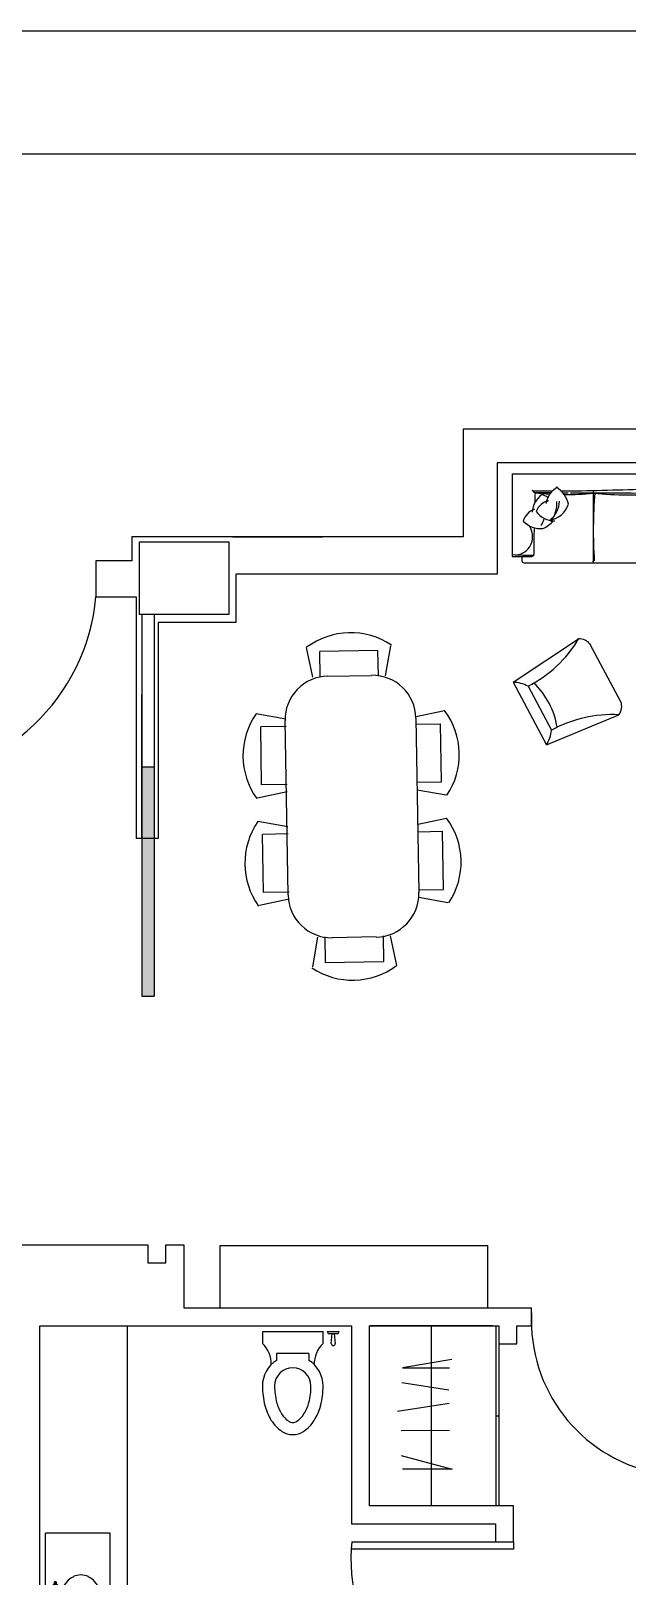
# Model space of a CAD drawing. Header units: millimetres. Extents: x 2377 to 4712, y -254 to 3188.
# Drawn here: x 3053.9 to 3126.7, y 1405.5 to 1594.2 of the extents above; entities that cross this region are included whole.
import ezdxf

# ---------------------------------------------------------------- set-up
doc = ezdxf.new("R2010")
doc.units = ezdxf.units.MM
doc.set_wipeout_variables(frame=1)
doc.layers.add('Mobiliario', color=254, linetype='Continuous')

# ---------------------------------------------------------------- blocks, each defined once
blk = doc.blocks.new('sl06-3')
blk.add_wipeout([(-1.097, 0), (-1.097, -0.785), (-1.004, -0.785), (-1.004, -0.826), (-0.998, -0.841), (-0.984, -0.846), (0.984, -0.846), (0.998, -0.841), (1.004, -0.826), (1.004, -0.785), (1.097, -0.785), (1.097, 0)])
for p, q in [((-1.097, 0), (0.187, 0)), ((-1.097, 0), (-1.097, -0.785)), ((1.097, 0), (0.187, 0)), ((1.097, 0), (1.097, -0.785)), ((-0.325, -0.163), (-0.325, -0.835)), ((0.325, -0.163), (0.325, -0.835)), ((-1.097, -0.785), (-0.911, -0.785)), ((-1.004, -0.785), (-1.004, -0.826)), ((-0.984, -0.846), (0.984, -0.846)), ((1.097, -0.785), (0.911, -0.785)), ((1.004, -0.785), (1.004, -0.826))]:
    blk.add_line(p, q)
for centre, radius, start, end in [((-0.561, -0.315), 0.216, 118.6365, 171.075), ((-0.832, -0.361), 0.281, 14.6616, 56.5316), ((-0.91, 27.813), 27.977, 270.565, 272.1795), ((0.331, 1.193), 1.348, 262.4802, 263.9065), ((0.044, 1.193), 1.348, 276.0935, 277.5198), ((0.779, 7.538), 7.701, 265.8451, 268.9224), ((0.832, -0.361), 0.281, 123.4684, 165.3384), ((0.561, -0.315), 0.216, 8.925, 61.3635), ((-0.911, -0.194), 0.0345, 350.3176, 84.0619), ((-0.69, -0.375), 0.216, 124.6365, 177.075), ((-0.734, 3.522), 3.685, 267.4551, 270.2867), ((-0.878, -0.16), 0.0199, 180, 270.2728), ((-3.416, -0.176), 2.538, 357.8878, 359.4607), ((-0.835, -7.469), 7.289, 89.1804, 90.3362), ((-0.582, 2.269), 2.466, 263.1189, 266.3413), ((-0.713, -0.421), 0.169, 102.9198, 157.8067), ((-0.909, -0.461), 0.281, 57.5154, 70.1262), ((-0.775, -0.218), 0.226, 277.5785, 341.9977), ((-0.925, -0.236), 0.281, 313.1105, 354.9805), ((-0.952, -0.282), 0.281, 322.0792, 3.9492), ((-0.835, -7.469), 7.289, 87.8611, 88.2702), ((-0.582, 2.269), 2.466, 269.4986, 276.0002), ((-0.253, -43.628), 43.444, 89.3664, 90.3826), ((4.318, -0.535), 4.643, 175.6133, 183.6304), ((0.003, 3.161), 3.361, 264.4086, 275.4919), ((0.423, -7.178), 6.994, 89.0148, 91.5985), ((4.967, -0.535), 4.643, 175.6133, 183.6304), ((0.587, 2.191), 2.389, 264.0009, 270.3979), ((0.775, -0.218), 0.226, 198.0023, 262.4215), ((0.835, -7.469), 7.289, 91.7298, 92.1389), ((0.925, -0.236), 0.281, 185.0195, 226.8895), ((0.952, -0.282), 0.281, 176.0508, 217.9208), ((0.734, 3.522), 3.685, 269.7133, 272.5449), ((0.835, -7.469), 7.289, 89.6638, 90.8196), ((0.587, 2.191), 2.389, 273.6594, 276.9846), ((0.713, -0.421), 0.169, 22.1933, 77.0802), ((0.909, -0.461), 0.281, 109.8738, 122.4846), ((0.69, -0.375), 0.216, 2.925, 55.3635), ((0.911, -0.194), 0.0345, 95.9381, 189.6824), ((3.416, -0.176), 2.538, 180.5393, 182.1122), ((0.878, -0.16), 0.0199, 269.7272, 0), ((-0.83, -0.496), 0.169, 108.9198, 163.8067), ((-0.691, -0.225), 0.222, 216.585, 270.1295), ((-1.063, -0.35), 0.281, 329.6739, 345.032), ((0.691, -0.225), 0.222, 269.8705, 323.415), ((1.063, -0.35), 0.281, 194.968, 210.3261), ((0.83, -0.496), 0.169, 16.1933, 71.0802), ((-1.081, -0.596), 0.179, 285.638, 32.2993), ((-0.828, -0.299), 0.222, 222.585, 276.1295), ((6.398, -0.722), 7.289, 178.3493, 180.3362), ((-0.886, -0.309), 0.226, 291.1732, 322.6277), ((0.886, -0.309), 0.226, 217.3723, 248.8268), ((0.828, -0.299), 0.222, 263.8705, 317.415), ((-6.398, -0.722), 7.289, 359.6638, 1.6507), ((1.081, -0.596), 0.179, 147.7007, 254.362), ((-0.927, 1.876), 2.649, 266.4089, 270.8584), ((-0.984, -0.826), 0.0199, 180, 270), ((-0.911, -0.765), 0.0199, 270, 0.2728), ((0.927, 1.876), 2.649, 269.1416, 273.5911), ((0.911, -0.765), 0.0199, 179.7272, 270), ((0.984, -0.826), 0.0199, 270, 0)]:
    blk.add_arc(centre, radius, start, end)
for p in [(-0.325, -0.835), (0.325, -0.835)]:
    blk.add_point(p)
blk = doc.blocks.new('sl06-1')
blk.add_wipeout([(0, -0.313), (0, 0.313), (0.691, 0.38), (0.722, 0.361), (0.74, 0.342), (0.75, 0.32), (0.76, 0.288), (0.76, -0.288), (0.751, -0.319), (0.736, -0.346), (0.712, -0.367), (0.691, -0.38)])
at = {"linetype": 'ByBlock'}
for p, q in [((0, 0.313), (0.691, 0.38)), ((0, 0.313), (0, -0.313)), ((0.76, -0.288), (0.76, 0.288)), ((0.1, 0.221), (0.1, -0.221)), ((0, -0.313), (0.691, -0.38))]:
    blk.add_line(p, q, dxfattribs=at)
for centre, radius, start, end in [((-0.146, 0.053), 0.298, 34.1973, 60.6083), ((0.114, 1.345), 1.125, 269.3185, 300.8671), ((0.643, 0.272), 0.118, 7.6143, 66.1255), ((-0.478, 0), 0.673, 340.7839, 19.2161), ((-0.146, -0.053), 0.298, 299.3917, 325.8027), ((0.114, -1.345), 1.125, 59.1329, 90.6815), ((0.643, -0.272), 0.118, 293.8745, 352.3857)]:
    blk.add_arc(centre, radius, start, end, dxfattribs=at)
blk = doc.blocks.new('bn04-7')
for p, q in [((0, 0), (0, -0.147)), ((-0.6, 0), (0.6, 0)), ((-0.6, -0.6), (-0.6, 0)), ((-0.058, -0.092), (-0.151, -0.092)), ((-0.122, -0.087), (-0.112, -0.087)), ((-0.122, -0.098), (-0.112, -0.098)), ((-0.1, -0.148), (-0.1, -0.045)), ((-0.033, -0.08), (-0.02, -0.271)), ((0.034, -0.086), (0.02, -0.271)), ((0.058, -0.092), (0.151, -0.092)), ((0.1, -0.148), (0.1, -0.045)), ((0.122, -0.087), (0.112, -0.087)), ((0.122, -0.098), (0.112, -0.098)), ((0.6, -0.6), (0.6, 0)), ((-0.005, -0.286), (0.005, -0.286)), ((-0.6, -0.6), (0.6, -0.6))]:
    blk.add_line(p, q)
for centre, radius in [((-0.1, -0.092), 0.0118), ((0.1, -0.092), 0.0118), ((0, -0.328), 0.03), ((0, -0.328), 0.02)]:
    blk.add_circle(centre, radius)
for centre, radius, start, end in [((-0.142, -0.092), 0.0118, 39.1354, 320.8646), ((-0.131, -0.083), 0.0025, 219.1354, 256.4029), ((-0.131, -0.101), 0.0025, 103.5971, 140.8646), ((-0.123, -0.049), 0.0381, 256.4029, 272.0458), ((-0.123, -0.136), 0.0381, 87.9542, 103.5971), ((-0.1, -0.092), 0.0299, 191.7173, 168.2827), ((-0.1, -0.092), 0.0235, 194.2864, 165.7136), ((-0.112, -0.084), 0.003, 270, 324.6965), ((-0.112, -0.101), 0.003, 35.3035, 90), ((0.055, -0.103), 0.0911, 153.0547, 165.3672), ((-0.006, -0.094), 0.0379, 104.9144, 122.742), ((0, -0.113), 0.0583, 90, 104.9144), ((0, -0.113), 0.0583, 75.0856, 90), ((0.005, -0.094), 0.0379, 57.258, 75.0856), ((-0.056, -0.103), 0.0911, 14.6328, 26.9453), ((0.025, -0.085), 0.00867, 0, 32.7882), ((0.025, -0.085), 0.00867, 350.3449, 0), ((0.1, -0.092), 0.0299, 11.7173, 348.2827), ((0.1, -0.092), 0.0235, 14.2864, 345.7136), ((0.112, -0.084), 0.003, 215.3035, 270), ((0.112, -0.101), 0.003, 90, 144.6965), ((0.123, -0.049), 0.0381, 267.9542, 283.5971), ((0.123, -0.136), 0.0381, 76.4029, 92.0458), ((0.131, -0.083), 0.0025, 283.5971, 320.8646), ((0.131, -0.101), 0.0025, 39.1354, 76.4029), ((0.142, -0.092), 0.0118, 219.1354, 140.8646), ((-0.055, -0.328), 0.16, 154.2946, 180), ((-0.028, -0.341), 0.189, 130.7108, 154.2946), ((-0.011, -0.361), 0.216, 109.6169, 130.7108), ((0, -0.393), 0.249, 96.5773, 109.6169), ((-0.005, -0.271), 0.015, 180, 270), ((0.005, -0.271), 0.015, 270, 0), ((0, -0.393), 0.249, 70.3831, 83.252), ((0.011, -0.361), 0.216, 49.2892, 70.3831), ((0.028, -0.341), 0.189, 25.7054, 49.2892), ((0.055, -0.328), 0.16, 0, 25.7054), ((-0.055, -0.328), 0.16, 180, 205.7054), ((-0.028, -0.315), 0.189, 205.7054, 229.2892), ((0.028, -0.315), 0.189, 310.7108, 334.2946), ((0.055, -0.328), 0.16, 334.2946, 360), ((-0.011, -0.295), 0.216, 229.2892, 250.3831), ((0, -0.264), 0.249, 250.3831, 270), ((0, -0.264), 0.249, 270, 289.6169), ((0.011, -0.295), 0.216, 289.6169, 310.7108)]:
    blk.add_arc(centre, radius, start, end)
blk = doc.blocks.new('bn34-3')
at = {"linetype": 'ByBlock'}
for p, q in [((-0.1765, 0), (-0.1765, -0.0706)), ((-0.1765, 0), (0.1765, 0)), ((0.1765, -0.0706), (0.1765, 0)), ((0.2, 0), (0.2706, 0)), ((0.2, 0), (0.2059, -0.0118)), ((0.2647, -0.0118), (0.2706, 0)), ((0.2059, -0.0118), (0.2647, -0.0118)), ((0.2235, -0.0706), (0.2294, -0.0118)), ((0.2412, -0.0118), (0.2471, -0.0706)), ((-0.0941, -0.1294), (-0.0941, -0.1684)), ((0.0941, -0.1294), (-0.0941, -0.1294)), ((0.0941, -0.1294), (0.0941, -0.1684))]:
    blk.add_line(p, q, dxfattribs=at)
for centre, radius, start, end in [((-0.2843, -0.1882), 0.1596, 358.33784, 47.48955), ((0.2843, -0.1882), 0.1596, 132.51045, 181.66216), ((0.2353, -0.0706), 0.0118, 180, 0), ((0, -0.3176), 0.1765, 122.23095, 180), ((0, -0.3176), 0.1765, 0, 57.76905), ((0, -0.3176), 0.1059, 0, 180), ((0.2737, -0.3176), 0.4502, 180.00004, 194.51425), ((0.2737, -0.3176), 0.3796, 180.00003, 194.51424), ((-0.2737, -0.3176), 0.3796, 345.48576, 359.99997), ((-0.2737, -0.3176), 0.4502, 345.48575, 359.99996), ((0.1387, -0.3526), 0.3108, 194.51426, 212.00539), ((0.1387, -0.3526), 0.2402, 194.51426, 212.0054), ((-0.1387, -0.3526), 0.2402, 327.9946, 345.48574), ((-0.1387, -0.3526), 0.3108, 327.99461, 345.48574), ((0.0535, -0.4059), 0.2103, 212.00541, 236.46588), ((0.0535, -0.4059), 0.1397, 212.00541, 236.46587), ((0, -0.4866), 0.0428, 236.46596, 269.99998), ((0, -0.4866), 0.0428, 270.00002, 303.53404), ((-0.0535, -0.4059), 0.1397, 303.53413, 327.99459), ((-0.0535, -0.4059), 0.2103, 303.53412, 327.99459), ((0, -0.4866), 0.1134, 236.46593, 269.99995), ((0, -0.4866), 0.1134, 270.00005, 303.53407)]:
    blk.add_arc(centre, radius, start, end, dxfattribs=at)

msp = doc.modelspace()

# ---------------------------------------------------------------- hatches: boundary and pattern name
at = {"transparency": 33554687}
h = msp.add_hatch(color=256, dxfattribs=at)
h.dxf.hatch_style = 1
h.paths.add_polyline_path([(3069.01, 1504.36), (3067.5, 1504.36), (3067.5, 1495.57), (3069.01, 1495.57)])
h = msp.add_hatch(color=256, dxfattribs=at)
h.dxf.hatch_style = 1
h.paths.add_polyline_path([(3069.01, 1495.57), (3067.5, 1495.57), (3067.5, 1476.35), (3069.01, 1476.35)])

# ---------------------------------------------------------------- linework, layer by layer
for p, q in [((2825.51, 1594.22), (3245.51, 1594.22)), ((2840.56, 1579.22), (3236.05, 1579.22)), ((3106.71, 1545.6), (3106.71, 1532.41)), ((3149.4, 1545.6), (3106.71, 1545.6)), ((3110.87, 1541.48), (3110.87, 1527.88)), ((3142.15, 1541.48), (3110.87, 1541.48)), ((3106.71, 1532.41), (3066.28, 1532.41)), ((3066.28, 1532.41), (3066.28, 1529.49)), ((3078.62, 1532.41), (3089.61, 1532.41)), ((3078.14, 1531.77), (3067.15, 1531.77)), ((3067.15, 1531.77), (3067.15, 1522.98)), ((3078.14, 1522.98), (3078.14, 1531.77)), ((3066.28, 1529.49), (3061.88, 1529.49)), ((3061.88, 1529.49), (3061.88, 1525.09)), ((3110.87, 1527.88), (3078.98, 1527.88)), ((3078.98, 1527.88), (3078.98, 1521.95)), ((3061.88, 1525.09), (3066.81, 1525.09)), ((3066.81, 1525.09), (3066.81, 1495.57)), ((3067.15, 1522.98), (3078.14, 1522.98)), ((3067.5, 1522.98), (3067.5, 1495.57)), ((3069.01, 1522.98), (3069.01, 1495.57)), ((3078.98, 1521.95), (3069.5, 1521.95)), ((3069.5, 1521.95), (3069.5, 1495.57)), ((3067.5, 1495.57), (3067.5, 1513.15)), ((3067.5, 1495.57), (3067.5, 1504.36)), ((3067.5, 1504.36), (3069.01, 1504.36)), ((3069.01, 1495.57), (3066.81, 1495.57)), ((3067.5, 1495.57), (3067.5, 1476.35)), ((3069.5, 1495.57), (3069.01, 1495.57)), ((3069.01, 1495.57), (3069.01, 1476.35)), ((3067.5, 1476.35), (3069.01, 1476.35)), ((3035.26, 1445.97), (3068.23, 1445.97)), ((3068.23, 1445.97), (3068.23, 1443.78)), ((3070.43, 1443.78), (3070.43, 1445.97)), ((3070.43, 1445.97), (3072.62, 1445.97)), ((3072.62, 1445.97), (3072.62, 1438.28)), ((3068.23, 1443.78), (3070.43, 1443.78)), ((3072.62, 1438.28), (3115.08, 1438.28)), ((3115.08, 1436.08), (3115.08, 1438.28)), ((3115.08, 1436.08), (3115.08, 1438.28)), ((3055.04, 1368.54), (3055.04, 1436.08)), ((3055.04, 1436.08), (3093.1, 1436.08)), ((3093.1, 1436.08), (3093.1, 1411.9)), ((3095.3, 1414.1), (3095.3, 1436.08)), ((3095.3, 1436.08), (3111.08, 1436.08)), ((3108.49, 1436.08), (3095.3, 1436.08)), ((3110.32, 1436.08), (3102.84, 1436.08)), ((3102.84, 1436.08), (3102.84, 1414.1)), ((3108.49, 1436.08), (3110.69, 1436.08)), ((3110.72, 1436.08), (3110.72, 1414.1)), ((3111.08, 1436.08), (3111.08, 1433.88)), ((3111.08, 1436.08), (3111.08, 1414.1)), ((3113.28, 1436.08), (3115.08, 1436.08)), ((3113.28, 1433.88), (3113.28, 1436.08)), ((3113.28, 1436.08), (3115.08, 1436.08)), ((3111.08, 1433.88), (3113.28, 1433.88)), ((3105.36, 1431.96), (3099.31, 1430.96)), ((3099.31, 1430.96), (3105.08, 1430.96)), ((3099.23, 1429.15), (3104.96, 1428.25)), ((3105.03, 1426.57), (3098.69, 1425.61)), ((3110.72, 1425.09), (3111.08, 1425.09)), ((3105.04, 1423.28), (3099.16, 1423.25)), ((3099.15, 1420.23), (3105.38, 1418.55)), ((3105.38, 1418.55), (3099.33, 1418.55)), ((3112.88, 1414.1), (3095.3, 1414.1)), ((3108.49, 1414.1), (3095.3, 1414.1)), ((3112.88, 1409.7), (3112.88, 1414.1)), ((3093.1, 1411.9), (3110.69, 1411.9)), ((3110.69, 1411.9), (3110.69, 1411.9)), ((3110.69, 1411.9), (3110.69, 1409.7)), ((3110.69, 1409.7), (3112.88, 1409.7))]:
    msp.add_line(p, q, dxfattribs=at)
at = {"layer": 'Mobiliario', "transparency": 33554687}
for p, q in [((3088.38, 1515.31), (3087.61, 1518.93)), ((3096.31, 1518.55), (3089.21, 1518.43)), ((3089.26, 1515.32), (3089.21, 1518.43)), ((3096.37, 1515.45), (3096.31, 1518.55)), ((3097.25, 1515.46), (3097.9, 1519.11)), ((3090.21, 1515.42), (3095.54, 1515.51)), ((3085.09, 1510.17), (3081.44, 1510.81)), ((3085.35, 1488.7), (3084.98, 1510)), ((3100.95, 1510.47), (3104.46, 1511.22)), ((3100.95, 1510.28), (3101.33, 1488.98)), ((3085.11, 1509.28), (3082, 1509.23)), ((3082.12, 1502.13), (3082, 1509.23)), ((3100.97, 1509.56), (3103.96, 1509.61)), ((3104.08, 1502.51), (3103.96, 1509.61)), ((3085.23, 1502.18), (3082.12, 1502.13)), ((3101.09, 1502.46), (3104.08, 1502.51)), ((3085.25, 1501.3), (3081.62, 1500.53)), ((3101.11, 1501.55), (3104.64, 1500.93)), ((3085.32, 1497.03), (3081.67, 1497.68)), ((3101.18, 1497.33), (3104.69, 1498.08)), ((3085.34, 1496.15), (3082.23, 1496.09)), ((3082.35, 1488.99), (3082.23, 1496.09)), ((3101.2, 1496.42), (3104.19, 1496.48)), ((3104.31, 1489.37), (3104.19, 1496.48)), ((3085.46, 1489.05), (3082.35, 1488.99)), ((3101.32, 1489.32), (3104.31, 1489.37)), ((3085.48, 1488.16), (3081.85, 1487.39)), ((3101.31, 1488.42), (3104.87, 1487.79)), ((3088.95, 1483.55), (3088.31, 1479.9)), ((3089.83, 1483.56), (3089.89, 1480.46)), ((3096.09, 1483.56), (3090.77, 1483.46)), ((3096.94, 1483.69), (3096.99, 1480.58)), ((3097.82, 1483.7), (3098.59, 1480.08)), ((3089.89, 1480.46), (3096.99, 1480.58)), ((3077.04, 1438.28), (3077.04, 1445.88)), ((3077.04, 1445.88), (3109.72, 1445.88)), ((3109.72, 1445.88), (3109.72, 1438.28)), ((3065.74, 1385.57), (3065.74, 1436.08)), ((3093.15, 1409.7), (3093.07, 1408.78)), ((3093.15, 1409.7), (3112.88, 1409.7)), ((3112.88, 1409.7), (3112.88, 1408.78)), ((3112.88, 1408.78), (3093.07, 1408.78))]:
    msp.add_line(p, q, dxfattribs=at)
for centre, radius, start, end in [((3037.5, 1527.29), 24.48, 271.8108, 354.8483), ((3092.99, 1511.72), 9, 56.419, 126.698), ((3090.3, 1510.09), 5.33, 91, 181), ((3095.63, 1510.19), 5.33, 1, 91), ((3088.84, 1505.69), 9, 145.302, 215.581), ((3097.25, 1505.84), 9, 326.419, 36.698), ((3089.07, 1492.55), 9, 145.302, 215.581), ((3097.48, 1492.7), 9, 326.419, 36.698), ((3096, 1488.88), 5.33, 271, 1), ((3090.67, 1488.79), 5.33, 181, 271), ((3093.22, 1487.29), 9, 236.419, 306.698), ((3134.04, 1436.71), 18.98, 177.1933, 257.7541), ((3111.79, 1407.41), 18.77, 175.8007, 273.3575)]:
    msp.add_arc(centre, radius, start, end, dxfattribs=at)

# ---------------------------------------------------------------- block references
for name, p, xscale, yscale, zscale in [('sl06-3', (3126.79, 1540.12), 12.83171303213081, 12.83171303213081, 12.83171303213081), ('bn34-3', (3085.92, 1435.39), 21.00464611707632, 21.00464611707632, 21.00464611707632)]:
    msp.add_blockref(name, p, dxfattribs=dict(at, xscale=xscale, yscale=yscale, zscale=zscale))
for name, p, xscale, yscale, zscale, rotation in [('sl06-1', (3114.86, 1510.85), 13.80522215794931, 13.80522215794931, 13.80522215794931, 27.99617289853153), ('bn04-7', (3055.71, 1402.81), 13.20010288422956, 13.20010288422956, 13.20010288422956, 90)]:
    msp.add_blockref(name, p, dxfattribs=dict(at, xscale=xscale, yscale=yscale, zscale=zscale, rotation=rotation))

doc.saveas('drawing.dxf')
